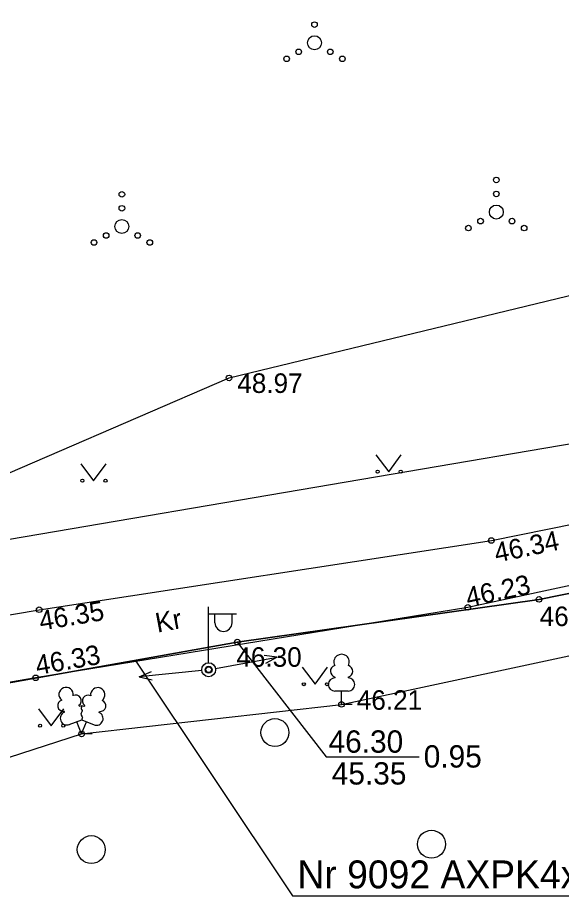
# Model space of a CAD drawing. Extents: x 641420 to 641652, y 6456285 to 6456552.
# Drawn here: x 641569.92 to 641589.41, y 6456471.45 to 6456503.05 of the extents above; entities that cross this region are included whole.
import ezdxf

# ---------------------------------------------------------------- set-up
doc = ezdxf.new("R2010")
doc.units = 0
for name, color, linetype in [('HALJASTUS', 7, 'Continuous'), ('KORGUS', 7, 'Continuous'), ('MOOTMPUNKT', 7, 'Continuous'), ('MPKAABEL', 7, 'Continuous'), ('MPOHULIIN', 7, 'Continuous'), ('PIIR', 7, 'Continuous'), ('POST', 7, 'Continuous'), ('PUU', 7, 'Continuous'), ('TEE', 7, 'Continuous')]:
    doc.layers.add(name, color=color, linetype=linetype)

msp = doc.modelspace()

# ---------------------------------------------------------------- linework, layer by layer
at = {"layer": 'HALJASTUS'}
for p, q in [((641582.763, 6456487.38), (641583.226, 6456486.773)), ((641583.226, 6456486.773), (641583.672, 6456487.38)), ((641572.177, 6456487.057), (641572.64, 6456486.451)), ((641572.64, 6456486.451), (641573.086, 6456487.057)), ((641580.116, 6456479.763), (641580.58, 6456479.157)), ((641580.58, 6456479.157), (641581.025, 6456479.763)), ((641570.66, 6456478.279), (641571.123, 6456477.672)), ((641571.123, 6456477.672), (641571.569, 6456478.279))]:
    msp.add_line(p, q, dxfattribs=at)
for points in [[(641555.194, 6456495.741), (641559.503, 6456489.603), (641567.701, 6456485.914), (641577.496, 6456490.134), (641597.71, 6456495.023), (641601.475, 6456497.807)], [(641559.214, 6456469.732), (641561.39, 6456475.849), (641566.586, 6456475.559), (641572.21, 6456477.375), (641581.532, 6456478.435), (641591.754, 6456480.612), (641593.562, 6456480.417), (641596.034, 6456480.484), (641599.247, 6456481.042), (641603.928, 6456480.661), (641606.203, 6456478.757)]]:
    msp.add_lwpolyline(points, dxfattribs=at)
for centre, radius in [((641580.561, 6456502.797), 0.1), ((641580.561, 6456502.147), 0.25), ((641579.996, 6456501.822), 0.1), ((641581.126, 6456501.822), 0.1), ((641579.561, 6456501.572), 0.1), ((641581.561, 6456501.572), 0.1), ((641587.081, 6456497.23), 0.1), ((641573.655, 6456496.714), 0.1), ((641587.081, 6456496.73), 0.1), ((641573.655, 6456496.214), 0.1), ((641587.081, 6456496.08), 0.25), ((641573.655, 6456495.564), 0.25), ((641586.516, 6456495.755), 0.1), ((641587.646, 6456495.755), 0.1), ((641586.081, 6456495.505), 0.1), ((641588.081, 6456495.505), 0.1), ((641573.09, 6456495.239), 0.1), ((641574.22, 6456495.239), 0.1), ((641572.655, 6456494.989), 0.1), ((641574.655, 6456494.989), 0.1), ((641582.825, 6456486.773), 0.055), ((641583.654, 6456486.773), 0.055), ((641572.239, 6456486.451), 0.055), ((641573.068, 6456486.451), 0.055), ((641580.179, 6456479.157), 0.055), ((641581.007, 6456479.157), 0.055), ((641579.141, 6456477.426), 0.5), ((641570.722, 6456477.672), 0.055), ((641571.551, 6456477.672), 0.055), ((641572.557, 6456473.23), 0.5), ((641584.757, 6456473.424), 0.5)]:
    msp.add_circle(centre, radius, dxfattribs=at)
at = {"layer": 'MOOTMPUNKT'}
for centre in [(641577.496, 6456490.134), (641586.904, 6456484.307), (641588.613, 6456482.198), (641570.689, 6456481.827), (641586.06, 6456481.911), (641577.793, 6456480.667), (641576.766, 6456479.677), (641570.56, 6456479.385), (641581.532, 6456478.435), (641572.21, 6456477.375)]:
    msp.add_circle(centre, 0.1, dxfattribs=at)
at = {"layer": 'MPKAABEL'}
for points in [[(641594.647, 6456488.282), (641594.974, 6456484.919), (641594.948, 6456483.722), (641594.146, 6456483.315), (641588.613, 6456482.198), (641577.793, 6456480.667), (641565.441, 6456478.464), (641563.176, 6456478.392), (641556.136, 6456480.132), (641540.93, 6456483.212), (641537.372, 6456483.606), (641533.569, 6456482.873), (641530.004, 6456480.687), (641517.408, 6456472.388), (641507.979, 6456466.634), (641498.146, 6456461.278), (641493.018, 6456458.364), (641491.328, 6456457.496), (641490.085, 6456455.565)], [(641490.085, 6456455.565), (641491.328, 6456457.496), (641493.018, 6456458.364), (641498.146, 6456461.278), (641507.979, 6456466.634), (641517.408, 6456472.388), (641530.004, 6456480.687), (641533.569, 6456482.873), (641537.372, 6456483.606), (641540.93, 6456483.212), (641556.136, 6456480.132), (641563.176, 6456478.392), (641565.441, 6456478.464), (641577.793, 6456480.667), (641588.613, 6456482.198), (641594.146, 6456483.315), (641594.948, 6456483.722), (641594.974, 6456484.919), (641594.647, 6456488.282)], [(641577.793, 6456480.667), (641580.976, 6456476.551), (641584.309, 6456476.551)], [(641574.135, 6456480.015), (641579.774, 6456471.568), (641597.889, 6456471.568)]]:
    msp.add_lwpolyline(points, dxfattribs=at)
at = {"layer": 'MPOHULIIN'}
for p, q in [((641577.012, 6456479.722), (641579.226, 6456480.124)), ((641579.226, 6456480.124), (641578.755, 6456480.191)), ((641579.226, 6456480.124), (641578.808, 6456479.897)), ((641576.766, 6456479.677), (641576.766, 6456479.677)), ((641576.766, 6456479.677), (641576.766, 6456479.677)), ((641576.517, 6456479.652), (641574.279, 6456479.423)), ((641574.279, 6456479.423), (641574.713, 6456479.616)), ((641574.279, 6456479.423), (641574.743, 6456479.319))]:
    msp.add_line(p, q, dxfattribs=at)
at = {"layer": 'PIIR'}
msp.add_lwpolyline([(641589.99, 6456519.98), (641558.48, 6456523.88), (641554.78, 6456485.01), (641569.62, 6456484.36), (641592.64, 6456488.27), (641591.26, 6456507.11)], close=True, dxfattribs=at)
at = {"layer": 'POST'}
for p, q in [((641576.766, 6456479.927), (641576.766, 6456481.927)), ((641576.766, 6456481.677), (641577.766, 6456481.677)), ((641576.993, 6456481.356), (641576.993, 6456481.677)), ((641577.605, 6456481.356), (641577.605, 6456481.677)), ((641576.766, 6456479.677), (641576.766, 6456479.677))]:
    msp.add_line(p, q, dxfattribs=at)
for radius in [0.25, 0.127]:
    msp.add_circle((641576.766, 6456479.677), radius, dxfattribs=at)
msp.add_arc((641577.299, 6456481.356), 0.306, 180, 0, dxfattribs=at)
at = {"layer": 'PUU'}
for p, q in [((641581.292, 6456479.415), (641581.292, 6456479.385)), ((641581.772, 6456479.415), (641581.772, 6456479.385)), ((641581.772, 6456478.91), (641581.292, 6456478.91)), ((641581.532, 6456478.435), (641581.532, 6456478.91)), ((641572.125, 6456478.365), (641572.11, 6456478.4)), ((641572.31, 6456478.36), (641572.325, 6456478.4)), ((641581.912, 6456478.435), (641581.532, 6456478.435)), ((641571.595, 6456478.155), (641571.58, 6456478.195)), ((641572.835, 6456478.145), (641572.85, 6456478.185)), ((641571.77, 6456477.71), (641572.215, 6456477.885)), ((641572.21, 6456477.375), (641572.035, 6456477.815)), ((641572.21, 6456477.375), (641572.39, 6456477.815)), ((641572.215, 6456477.885), (641572.655, 6456477.705)), ((641572.59, 6456477.375), (641572.21, 6456477.375))]:
    msp.add_line(p, q, dxfattribs=at)
msp.add_lwpolyline([(641572.215, 6456478.38), (641572.195, 6456478.305), (641572.195, 6456478.285), (641572.205, 6456478.255), (641572.225, 6456478.22), (641572.23, 6456478.2), (641572.215, 6456478.165), (641572.19, 6456478.115), (641572.185, 6456478.09), (641572.19, 6456478.075), (641572.2, 6456478.045), (641572.235, 6456477.985), (641572.24, 6456477.965), (641572.235, 6456477.945), (641572.22, 6456477.91), (641572.215, 6456477.885)], dxfattribs=at)
for centre, radius, start, end in [((641581.532, 6456479.955), 0.277, 332.5799, 207.4201), ((641581.342, 6456479.622), 0.212, 105.2441, 257.079), ((641581.722, 6456479.622), 0.212, 282.921, 74.7559), ((641581.294, 6456479.147), 0.237, 90, 270), ((641581.769, 6456479.147), 0.237, 270, 90), ((641571.653, 6456478.789), 0.256, 111.5027, 232.5173), ((641571.653, 6456478.789), 0.256, 350.4856, 111.5002), ((641572.789, 6456478.78), 0.256, 67.6168, 188.6314), ((641571.996, 6456478.567), 0.202, 305.1345, 116.705), ((641572.443, 6456478.563), 0.202, 62.412, 233.9825), ((641572.789, 6456478.78), 0.256, 306.5997, 67.6143), ((641571.554, 6456478.393), 0.202, 106.2979, 277.8684), ((641572.882, 6456478.383), 0.202, 261.2486, 72.8191), ((641571.684, 6456477.933), 0.237, 111.5014, 291.5004), ((641572.214, 6456478.142), 0.237, 66.7655, 111.5015), ((641572.745, 6456477.925), 0.237, 247.6166, 67.6155)]:
    msp.add_arc(centre, radius, start, end, dxfattribs=at)
at = {"layer": 'TEE'}
for points in [[(641567.07, 6456481.215), (641570.689, 6456481.827), (641586.904, 6456484.307), (641601.844, 6456487.331), (641603.935, 6456487.746)], [(641604.109, 6456485.776), (641600.915, 6456485.092), (641586.06, 6456481.911), (641570.56, 6456479.385), (641563.933, 6456478.24), (641557.707, 6456476.748), (641552.699, 6456475.058), (641549.29, 6456473.426), (641547.646, 6456472.508)]]:
    msp.add_lwpolyline(points, dxfattribs=at)

# ---------------------------------------------------------------- texts
at = {"layer": 'KORGUS'}
for s, p in [('48.97', (641577.793, 6456489.597)), ('46.14', (641588.636, 6456481.242)), ('46.30', (641577.759, 6456479.783)), ('46.21', (641582.079, 6456478.241))]:
    msp.add_text(s, height=0.7, dxfattribs=at).set_placement(p)
for s, rotation, p in [('46.34', 11.6336, (641587.085, 6456483.514)), ('46.23', 12.1886, (641586.067, 6456481.918)), ('46.35', 9.4623, (641570.748, 6456481.078)), ('46.33', 9.9955, (641570.621, 6456479.484))]:
    msp.add_text(s, height=0.7, rotation=rotation, dxfattribs=at).set_placement(p)
at = {"layer": 'MPKAABEL'}
for s, height, p in [('46.30', 0.8, (641581.065, 6456476.703)), ('0.95', 0.8, (641584.479, 6456476.171)), ('45.35', 0.8, (641581.181, 6456475.562)), ('Nr 9092 AXPK4x50 L=118,7 m', 1, (641579.949, 6456471.842))]:
    msp.add_text(s, height=height, dxfattribs=at).set_placement(p)
at = {"layer": 'TEE'}
msp.add_text('Kr', height=0.7, rotation=10.6197, dxfattribs=at).set_placement((641574.928, 6456481.004))

doc.saveas('drawing.dxf')
